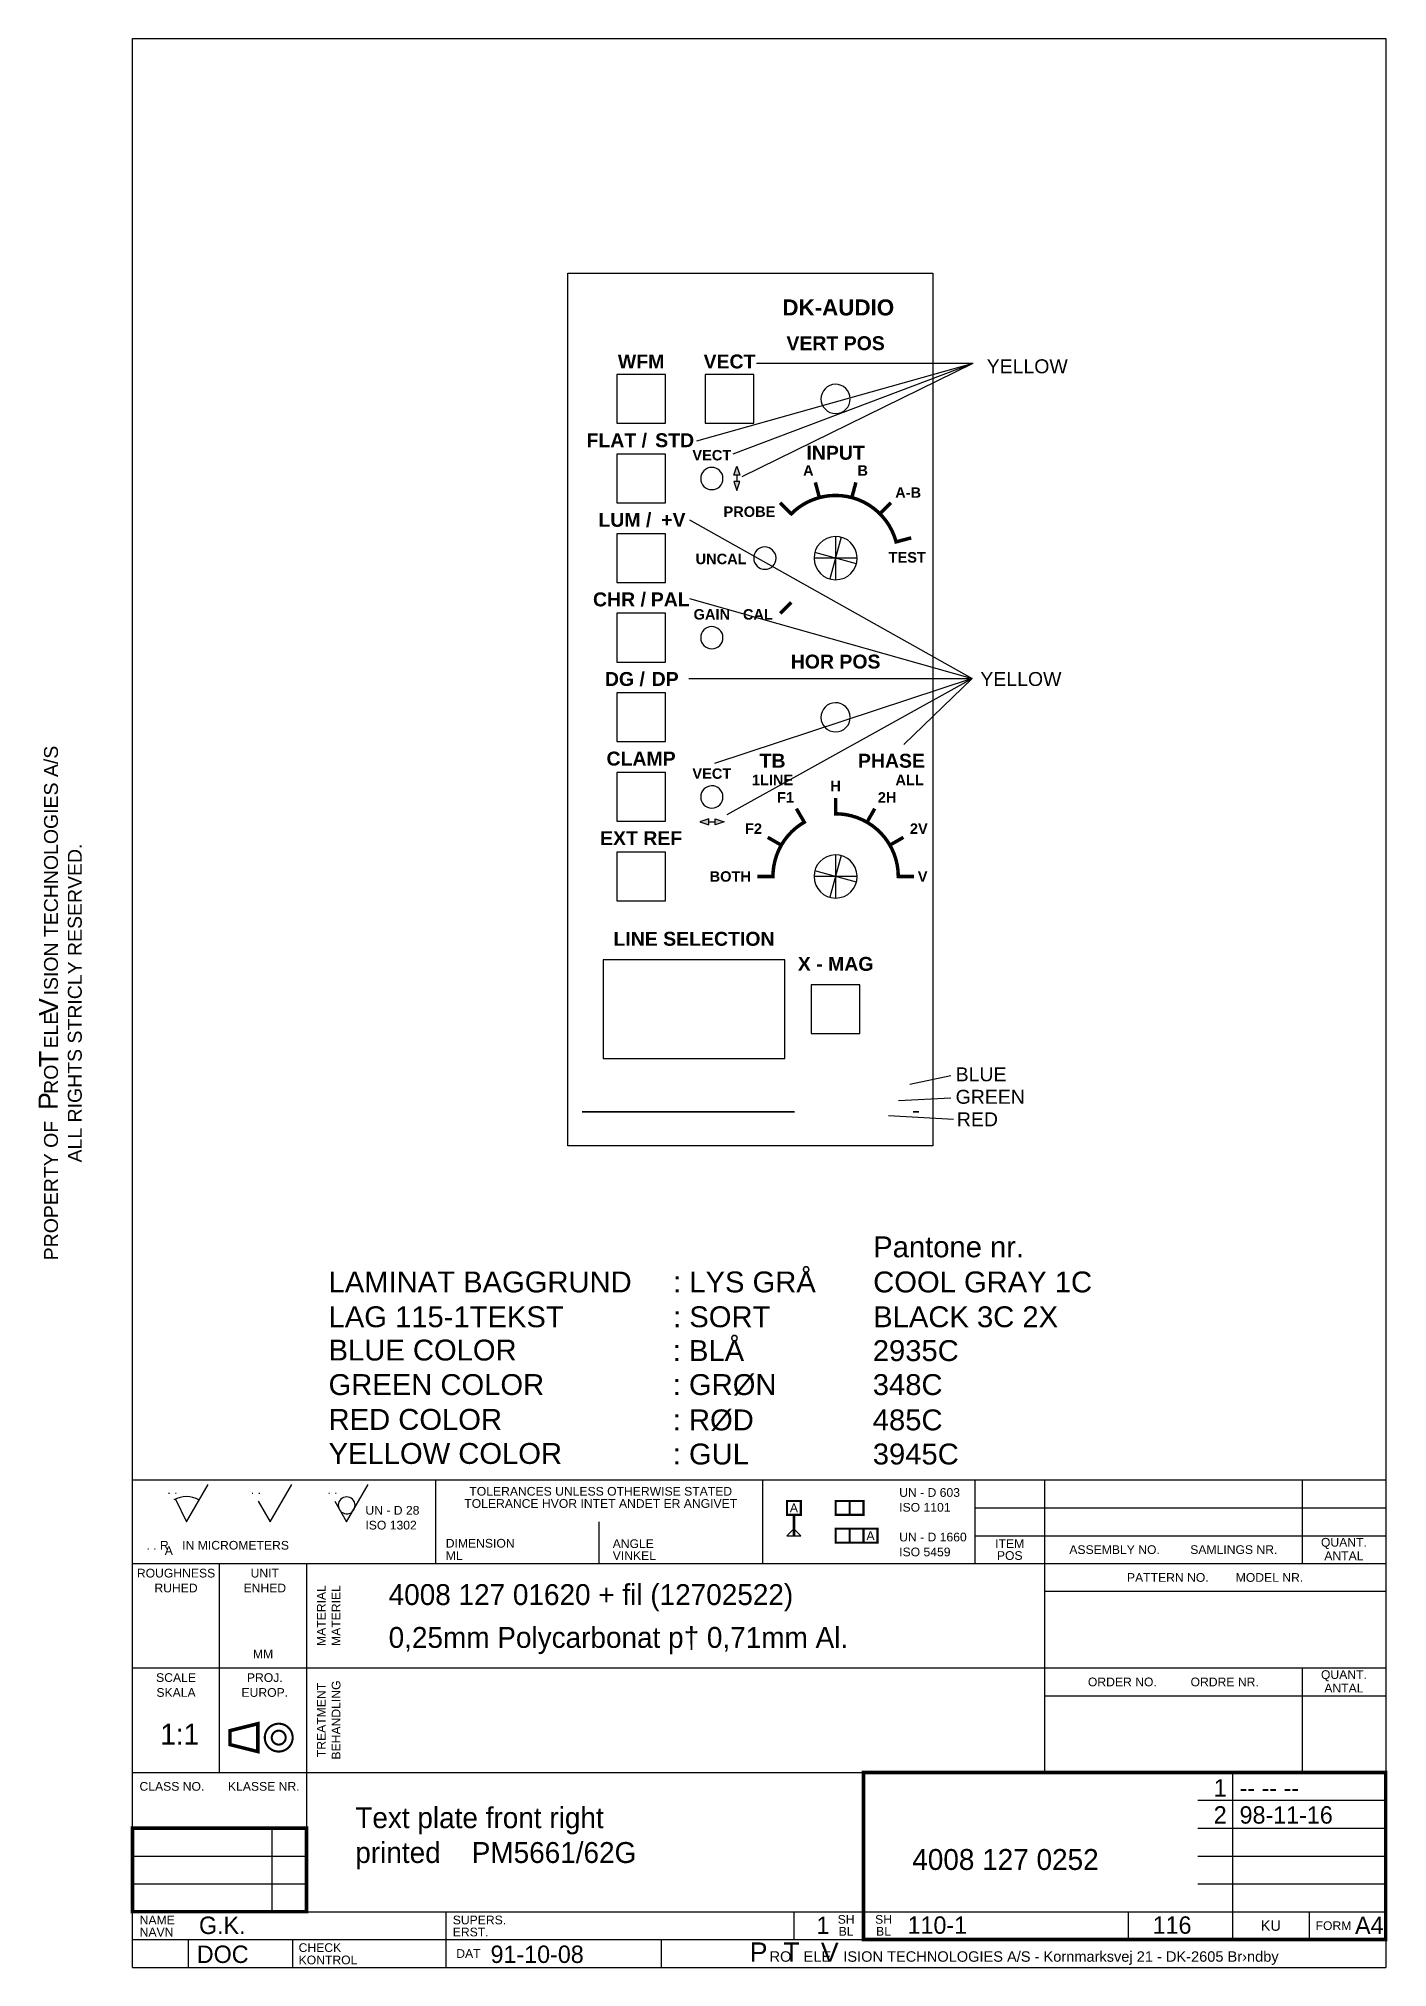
# Model space of a CAD drawing. Extents: x 7 to 200, y 10 to 287.
import ezdxf
from ezdxf.enums import TextEntityAlignment as Align

# ---------------------------------------------------------------- set-up
doc = ezdxf.new("R2010")
doc.units = 0
doc.header["$MEASUREMENT"] = 0
doc.linetypes.add('CENTER', pattern=[2, 1.25, -0.25, 0.25, -0.25])
for name, color, linetype in [('110-1', 10, 'CONTINUOUS'), ('110-1MEK', 3, 'CONTINUOUS'), ('115-1TEKST', 7, 'CONTINUOUS'), ('115-1YELLOW', 2, 'CONTINUOUS')]:
    doc.layers.add(name, color=color, linetype=linetype)
doc.styles.add('dk-audio', font='')
doc.styles.add('TXT', font='txt')
doc.styles.add('UV', font='ARIAL.TTF')
doc.styles.get('dk-audio').set_extended_font_data('Arial', bold=True)

msp = doc.modelspace()

# ---------------------------------------------------------------- hatches: boundary and pattern name
at = {"layer": '115-1YELLOW'}
h = msp.add_hatch(color=256, dxfattribs=at)
h.paths.add_polyline_path([(106.81, 225.59), (107.24, 224.29), (106.37, 224.29)])
h.paths.add_polyline_path([(106.81, 222.09), (107.24, 223.39), (106.37, 223.39)])
h = msp.add_hatch(color=256, dxfattribs=at)
h.paths.add_polyline_path([(104.97, 174.5), (103.67, 174.07), (103.67, 174.93)])
h.paths.add_polyline_path([(101.47, 174.5), (102.77, 174.07), (102.77, 174.93)])

# ---------------------------------------------------------------- linework, layer by layer
at = {"layer": '110-1'}
for p, q in [((101.04, 229.21), (140.75, 240.4)), ((106.26, 227.36), (140.75, 240.4)), ((107.57, 224.1), (140.75, 240.4)), ((109.64, 240.4), (140.75, 240.4)), ((100.02, 217.91), (140.59, 195.1)), ((100.02, 206.61), (140.59, 195.1)), ((99.93, 195.1), (140.59, 195.1)), ((140.59, 195.1), (103.6, 182.88)), ((105.43, 175.55), (140.59, 195.1)), ((140.59, 195.1), (130.8, 185.63)), ((131.63, 136.83), (137.56, 138.09)), ((130.02, 134.5), (137.56, 134.86)), ((128.58, 132.35), (137.92, 131.81)), ((45, 67), (45, 50)), ((65, 18), (65, 14)), ((43, 14), (43, 10))]:
    msp.add_line(p, q, dxfattribs=at)
for points in [[(20, 10), (20, 287), (200, 287), (200, 10)], [(20, 80), (200, 80)], [(26.15, 77.23), (27.75, 74), (30.87, 79.37)], [(38.04, 76.97), (39.75, 74), (42.87, 79.37)], [(49.04, 76.97), (50.75, 74), (53.87, 79.37)], [(63.5, 80), (63.5, 68)], [(110.5, 80), (110.5, 68)], [(141, 80), (141, 68)], [(151, 80), (151, 38)], [(188, 80), (188, 68)], [(141, 76), (200, 76)], [(87, 74), (87, 68)], [(141, 72), (200, 72)], [(20, 68), (200, 68)], [(32.5, 38), (32.5, 68)], [(45, 68), (45, 18)], [(151.09, 64.01), (200.09, 64.01)], [(20, 53), (200, 53)], [(188, 53), (188, 38)], [(151, 49), (200, 49)], [(20, 38), (200, 38)], [(178, 38), (178, 14)], [(173, 34), (200, 34)], [(40, 30), (40, 18)], [(173, 30), (200, 30)], [(20, 26), (45, 26)], [(173, 26), (200, 26)], [(20, 22), (45, 22)], [(173, 22), (200, 22)], [(20, 18), (200, 18)], [(65, 18), (65, 10)], [(115, 18), (115, 14)], [(125, 18), (125, 14)], [(163, 18), (163, 14)], [(189, 18), (189, 14)], [(20, 14), (200, 14)], [(28, 14), (28, 10)], [(43, 14), (43, 10)], [(96, 10), (96, 14)], [(20, 10), (200, 10)]]:
    msp.add_lwpolyline(points, dxfattribs=at)
for points, const_width in [([(114, 77), (116, 77), (116, 75), (114, 75)], 0.3), ([(121, 75), (123, 75), (123, 77), (121, 77)], 0.3), ([(123, 75), (125, 75), (125, 77), (123, 77)], 0.3), ([(121, 71), (123, 71), (123, 73), (121, 73)], 0.3), ([(123, 71), (125, 71), (125, 73), (123, 73)], 0.3), ([(125, 73), (127, 73), (127, 71), (125, 71)], 0.3), ([(125, 14), (200, 14), (200, 38), (125, 38)], 0.5)]:
    msp.add_lwpolyline(points, close=True, dxfattribs=dict(at, const_width=const_width))
for points, const_width in [([(115, 75), (115, 72)], 0.4), ([(34, 42), (38, 41), (38, 45), (34, 44), (34, 42)], 0.5), ([(20, 18), (45, 18), (45, 30), (20, 30), (20, 18)], 0.5)]:
    msp.add_lwpolyline(points, dxfattribs=dict(at, const_width=const_width))
msp.add_lwpolyline([(114, 72), (116, 72), (115, 73)], close=True, dxfattribs=at)
at = {"layer": '110-1', "color": 13, "const_width": 0.3}
for points in [[(39, 43, 1), (43, 43, 1)], [(40, 43, 1), (42, 43, 1)]]:
    msp.add_lwpolyline(points, format="xyb", close=True, dxfattribs=at)
at = {"layer": '110-1', "color": 2, "linetype": 'CENTER', "const_width": 0.02}
for points in [[(41, 46), (41, 40)], [(33, 43), (44, 43)]]:
    msp.add_lwpolyline(points, dxfattribs=at)
at = {"layer": '110-1'}
for centre, radius, start, end in [((27.75, 74), 3.61, 59.8382, 119.8382), ((50.76, 76.36), 1.21, 306.4848, 299.2477)]:
    msp.add_arc(centre, radius, start, end, dxfattribs=at)
at = {"layer": '110-1MEK'}
for p, q in [((82.55, 253.3), (134.95, 253.3)), ((82.55, 253.3), (134.95, 253.3)), ((82.55, 128), (82.55, 253.3)), ((134.95, 253.3), (134.95, 128)), ((96.55, 238.75), (89.55, 238.75)), ((89.55, 238.75), (89.55, 231.75)), ((96.55, 231.75), (96.55, 238.75)), ((109.25, 238.75), (102.25, 238.75)), ((102.25, 238.75), (102.25, 231.75)), ((109.25, 231.75), (109.25, 238.75)), ((89.55, 231.75), (96.55, 231.75)), ((102.25, 231.75), (109.25, 231.75)), ((96.55, 227.32), (89.55, 227.32)), ((89.55, 227.32), (89.55, 220.32)), ((96.55, 220.32), (96.55, 227.32)), ((89.55, 220.32), (96.55, 220.32)), ((96.55, 215.89), (89.55, 215.89)), ((89.55, 215.89), (89.55, 208.89)), ((96.55, 208.89), (96.55, 215.89)), ((89.55, 208.89), (96.55, 208.89)), ((96.55, 204.46), (89.55, 204.46)), ((89.55, 204.46), (89.55, 197.46)), ((96.55, 197.46), (96.55, 204.46)), ((89.55, 197.46), (96.55, 197.46)), ((96.55, 193.03), (89.55, 193.03)), ((89.55, 193.03), (89.55, 186.03)), ((96.55, 186.03), (96.55, 193.03)), ((89.55, 186.03), (96.55, 186.03)), ((96.55, 181.6), (89.55, 181.6)), ((89.55, 181.6), (89.55, 174.6)), ((96.55, 174.6), (96.55, 181.6)), ((89.55, 174.6), (96.55, 174.6)), ((96.55, 170.17), (89.55, 170.17)), ((89.55, 170.17), (89.55, 163.17)), ((96.55, 163.17), (96.55, 170.17)), ((89.55, 163.17), (96.55, 163.17)), ((113.68, 154.72), (87.62, 154.72)), ((87.62, 154.72), (87.62, 140.52)), ((113.68, 140.52), (113.68, 154.72)), ((117.49, 151.12), (117.49, 144.12)), ((124.49, 151.12), (117.49, 151.12)), ((124.49, 144.12), (124.49, 151.12)), ((117.49, 144.12), (124.49, 144.12)), ((87.62, 140.52), (113.68, 140.52)), ((134.95, 128), (82.55, 128))]:
    msp.add_line(p, q, dxfattribs=at)
for centre, radius in [((120.99, 235.25), 2.1), ((103.21, 223.82), 1.6), ((110.83, 212.39), 1.6), ((120.99, 212.39), 3.1), ((120.99, 212.39), 3.1), ((103.21, 200.96), 1.6), ((120.99, 189.53), 2.1), ((103.21, 178.1), 1.6), ((120.99, 166.67), 3.1)]:
    msp.add_arc(centre, radius, 1.2922, 359.7174, dxfattribs=at)
at = {"layer": '115-1TEKST'}
for p, q in [((120.99, 215.49), (120.99, 209.29)), ((124.09, 212.39), (117.89, 212.39)), ((120.99, 169.77), (120.99, 163.57)), ((124.09, 166.67), (117.89, 166.67))]:
    msp.add_line(p, q, dxfattribs=at)
at = {"layer": '115-1TEKST', "const_width": 0.5}
for points in [[(123.55, 221.02, 0.282876), (114.45, 218.57, 1.01409)], [(129.68, 214.72, 0.422052), (118.43, 221.02, 1.01409)], [(129.74, 214.48, 0.006996), (129.68, 214.72, 0.006996)], [(116.7, 174.59, 0.282876), (111.99, 166.42, 1.01409)], [(129.99, 166.67, 0.422052), (120.75, 175.67, 1.01409)], [(129.98, 166.42, 0.006996), (129.99, 166.67, 0.006996)]]:
    msp.add_lwpolyline(points, format="xyb", dxfattribs=at)
at = {"layer": '115-1TEKST'}
for points, const_width in [([(118.08, 223.26), (118.66, 221.08)], 0.5), ([(123.9, 223.26), (123.32, 221.08)], 0.5), ([(113.03, 220.34), (114.62, 218.75)], 0.5), ([(128.94, 220.34), (127.35, 218.75)], 0.5), ([(131.85, 215.3), (129.68, 214.72)], 0.5), ([(131.85, 215.3), (129.68, 214.72)], 0.5), ([(113.03, 204.44), (114.62, 206.03)], 0.5), ([(120.99, 177.92), (120.99, 175.67)], 0.5), ([(115.36, 176.41), (116.49, 174.46)], 0.5), ([(126.61, 176.41), (125.49, 174.46)], 0.5), ([(111.24, 172.29), (113.19, 171.17)], 0.5), ([(130.73, 172.29), (128.78, 171.17)], 0.5), ([(109.74, 166.67), (111.99, 166.67)], 0.5), ([(132.24, 166.67), (129.99, 166.67)], 0.5), ([(115.12, 132.88), (84.55, 132.88)], 0.25), ([(132.95, 132.88), (132.1, 132.88)], 0.25)]:
    msp.add_lwpolyline(points, dxfattribs=dict(at, const_width=const_width))
for points in [[(121.79, 215.38), (120.18, 209.4)], [(123.98, 211.59), (117.99, 213.19)], [(121.79, 169.66), (120.18, 163.68)], [(123.98, 165.87), (117.99, 167.47)]]:
    msp.add_lwpolyline(points, dxfattribs=at)
for start, end in [(180, 181.6032), (358.3968, 359.8522)]:
    msp.add_arc((120.99, 166.67), 9, start, end, dxfattribs=at)
at = {"layer": '115-1YELLOW'}
for points in [[(106.81, 225.59), (107.24, 224.29), (106.37, 224.29)], [(106.81, 222.09), (107.24, 223.39), (106.37, 223.39)], [(101.47, 174.5), (102.77, 174.07), (102.77, 174.93)], [(104.97, 174.5), (103.67, 174.07), (103.67, 174.93)]]:
    msp.add_lwpolyline(points, close=True, dxfattribs=at)
at = {"layer": '115-1YELLOW', "const_width": 0.2}
for points in [[(106.81, 223.39), (106.81, 224.29)], [(102.77, 174.5), (103.67, 174.5)]]:
    msp.add_lwpolyline(points, dxfattribs=at)

# ---------------------------------------------------------------- texts
at = {"layer": '110-1', "style": 'UV'}
for s, height, p in [('YELLOW', 2, (142.69, 238.94)), ('YELLOW', 2, (141.78, 194.03)), ('BLUE', 2, (138.23, 137.26)), ('GREEN', 2, (138.23, 134.03)), ('RED', 2, (138.41, 130.8)), ('Pantone nr.', 3, (126.39, 111.98)), ('LAMINAT BAGGRUND', 3, (48.16, 106.94)), (': LYS GRÅ', 3, (97.65, 106.94)), ('COOL GRAY 1C', 3, (126.39, 106.94)), ('LAG 115-1TEKST', 3, (48.16, 101.94)), (': SORT', 3, (97.65, 101.94)), ('BLACK 3C 2X', 3, (126.39, 101.94)), ('BLUE COLOR', 3, (48.16, 97.16)), (': BLÅ', 3, (97.6, 97.08)), ('2935C', 3, (126.33, 97.08)), ('GREEN COLOR', 3, (48.16, 92.2)), (': GRØN', 3, (97.6, 92.2)), ('348C', 3, (126.33, 92.2)), ('RED COLOR', 3, (48.16, 87.2)), (': RØD', 3, (97.6, 87.13)), ('485C', 3, (126.33, 87.13)), ('YELLOW COLOR', 3, (48.16, 82.31)), (': GUL', 3, (97.6, 82.23)), ('3945C', 3, (126.33, 82.23)), ('. .', 1.25, (25, 78)), ('. .', 1.25, (37, 78)), ('. .', 1.25, (48, 78)), ('UN - D 603', 1.25, (130.12, 77.58)), ('UN - D 28', 1.25, (53.45, 75.02)), ('ISO 1101', 1.25, (130.12, 75.45)), ('ISO 1302 ', 1.25, (53.45, 72.89)), ('UN - D 1660', 1.25, (130.12, 71.18)), ('. . R    IN MICROMETERS', 1.25, (22, 70)), ('A', 1.25, (24.63, 69.24)), ('DIMENSION', 1.25, (64.99, 70.29)), ('ML', 1.25, (64.99, 68.52)), ('ANGLE', 1.25, (88.97, 70.23)), ('VINKEL', 1.25, (88.97, 68.52)), ('ISO 5459', 1.25, (130.12, 69.04)), ('NAME', 1.25, (21.03, 16.18)), ('SUPERS.', 1.25, (66, 16.19)), ('NAVN', 1.25, (21.03, 14.44)), ('ERST.', 1.25, (66, 14.46)), ('CHECK', 1.25, (43.86, 12.22)), ('KONTROL', 1.25, (43.86, 10.45))]:
    msp.add_text(s, height=height, dxfattribs=at).set_placement(p)
for s, height, p in [('PROPERTY OF     RO   ELE   ISION TECHNOLOGIES A/S', 2, (9.29, 148.5)), ('ALL RIGHTS STRICLY RESERVED.', 2, (12.71, 148.5)), ('V', 2.75, (9.31, 147.92)), ('T', 2.75, (9.33, 140.46)), ('P', 2.75, (9.26, 134.42))]:
    msp.add_text(s, height=height, rotation=90, dxfattribs=at).set_placement(p, align=Align.CENTER)
for s, p in [('TOLERANCES UNLESS OTHERWISE STATED', (87.25, 77.75)), ('TOLERANCE HVOR INTET ANDET ER ANGIVET', (87.25, 76)), ('ROUGHNESS', (26.25, 66)), ('UNIT', (39, 66)), ('RUHED', (26.25, 63.86)), ('ENHED', (39, 63.86)), ('MM', (38.75, 54.37)), ('SCALE', (26.25, 51)), ('SKALA', (26.25, 48.86)), ('EUROP.', (39, 48.86)), ('PROJ.', (39, 51))]:
    msp.add_text(s, height=1.25, dxfattribs=at).set_placement(p, align=Align.CENTER)
for s, height, p in [('A', 1.25, (115, 76)), ('A', 1.25, (126, 72)), ('ITEM', 1.25, (146, 70.85)), ('POS', 1.25, (146, 69.15)), ('ASSEMBLY NO.         SAMLINGS NR.', 1.25, (169.5, 70)), ('QUANT.', 1.25, (194, 70.89)), ('ANTAL', 1.25, (194, 69.11)), ('PATTERN NO.        MODEL NR.', 1.25, (175.5, 66)), ('QUANT.', 1.25, (194, 51.89)), ('ORDER NO.          ORDRE NR.', 1.25, (169.5, 51)), ('ANTAL', 1.25, (194, 50.11)), ('CLASS NO.       KLASSE NR.', 1.25, (32.5, 36)), ('SH', 1.25, (122.5, 16.9)), ('SH', 1.25, (127.87, 16.9)), ('KU', 1.5, (183.5, 16)), ('FORM', 1.25, (192.5, 16)), ('BL', 1.25, (122.5, 15.19)), ('BL', 1.25, (127.87, 15.19)), ('DAT', 1.25, (68.25, 12)), ('P', 2.75, (109.93, 12.21)), ('RO   ELE   ISION TECHNOLOGIES A/S - Kornmarksvej 21 - DK-2605 Br›ndby', 1.5, (148.06, 11.38)), ('T', 2.75, (114.66, 12.22)), ('V', 2.75, (120.15, 12.19))]:
    msp.add_text(s, height=height, dxfattribs=at).set_placement(p, align=Align.MIDDLE)
for s, p in [('MATERIAL', (47.11, 60.53)), ('MATERIEL', (49.24, 60.53)), ('TREATMENT', (47.11, 45.53)), ('BEHANDLING', (49.24, 45.53))]:
    msp.add_text(s, height=1.25, rotation=90, dxfattribs=at).set_placement(p, align=Align.MIDDLE)
at = {"layer": '110-1', "color": 14, "style": 'TXT'}
for s, height, p in [('4008 127 01620 + fil (12702522)', 3, (56.79, 62.04)), ('0,25mm Polycarbonat p† 0,71mm Al.', 3, (56.79, 55.89)), ('1  -- -- --', 2.5, (175.3, 34.53)), ('2  98-11-16', 2.5, (175.3, 30.65)), ('G.K.', 2.5, (29.55, 14.8)), ('1', 2.5, (118.25, 14.8)), ('110-1', 2.5, (131.33, 14.83)), ('116', 2.5, (166.53, 14.83)), ('A4', 2.5, (195.6, 14.8)), ('DOC', 2.5, (29.24, 10.64)), ('91-10-08', 2.5, (71.43, 10.64))]:
    msp.add_text(s, height=height, dxfattribs=at).set_placement(p)
at = {"layer": '110-1', "color": 14}
for s, p in [('1:1', (24, 42)), ('Text plate front right', (52, 30)), ('printed    PM5661/62G', (52, 25)), ('4008 127 0252', (132, 24))]:
    msp.add_text(s, height=3, dxfattribs=at).set_placement(p)
at = {"layer": '115-1TEKST', "style": 'dk-audio'}
msp.add_text('DK-AUDIO', height=2.3, dxfattribs=at).set_placement((113.34, 247.24))
for s, height, p in [('VERT POS', 2, (120.99, 242.25)), ('WFM', 2, (93.05, 239.63)), ('FLAT /         ', 2, (93.05, 228.32)), ('INPUT', 2, (120.99, 226.52)), ('A', 1.5, (117.07, 224.22)), ('B', 1.5, (124.88, 224.22)), ('A-B', 1.5, (131.41, 221.05)), ('LUM /      ', 2, (93.05, 216.89)), ('PROBE', 1.5, (108.61, 218.31)), ('UNCAL', 1.5, (104.54, 211.52)), ('TEST', 1.5, (131.28, 211.75)), ('CHR /        ', 2, (93.05, 205.46)), ('GAIN', 1.5, (103.21, 203.56)), ('CAL', 1.5, (109.83, 203.56)), ('HOR POS', 2, (120.99, 196.53)), ('DG /      ', 2, (93.05, 194.03)), ('CLAMP', 2, (93.05, 182.6)), ('TB', 2, (111.93, 182.29)), ('1LINE', 1.5, (111.93, 179.78)), ('H', 1.5, (120.99, 178.92)), ('ALL', 1.5, (131.62, 179.78)), ('F1', 1.5, (113.79, 177.28)), ('2H', 1.5, (128.39, 177.28)), ('EXT REF', 2, (93.05, 171.17)), ('F2', 1.5, (109.2, 172.79)), ('2V', 1.5, (132.94, 172.79)), ('BOTH', 1.5, (105.86, 165.92)), ('V', 1.5, (133.49, 165.92)), ('LINE SELECTION', 2, (100.65, 156.72)), ('X - MAG', 2, (120.99, 153.12))]:
    msp.add_text(s, height=height, dxfattribs=at).set_placement(p, align=Align.CENTER)
at = {"layer": '115-1YELLOW', "style": 'dk-audio'}
for s, height, p in [('VECT', 2, (105.75, 239.63)), ('STD', 2, (97.87, 228.32)), ('VECT', 1.5, (103.21, 226.42)), (' +V', 2, (97.3, 216.89)), ('PAL', 2, (97.24, 205.46)), ('DP', 2, (96.51, 194.03)), ('PHASE', 2, (129.01, 182.29)), ('VECT', 1.5, (103.21, 180.7))]:
    msp.add_text(s, height=height, dxfattribs=at).set_placement(p, align=Align.CENTER)

doc.saveas('drawing.dxf')
